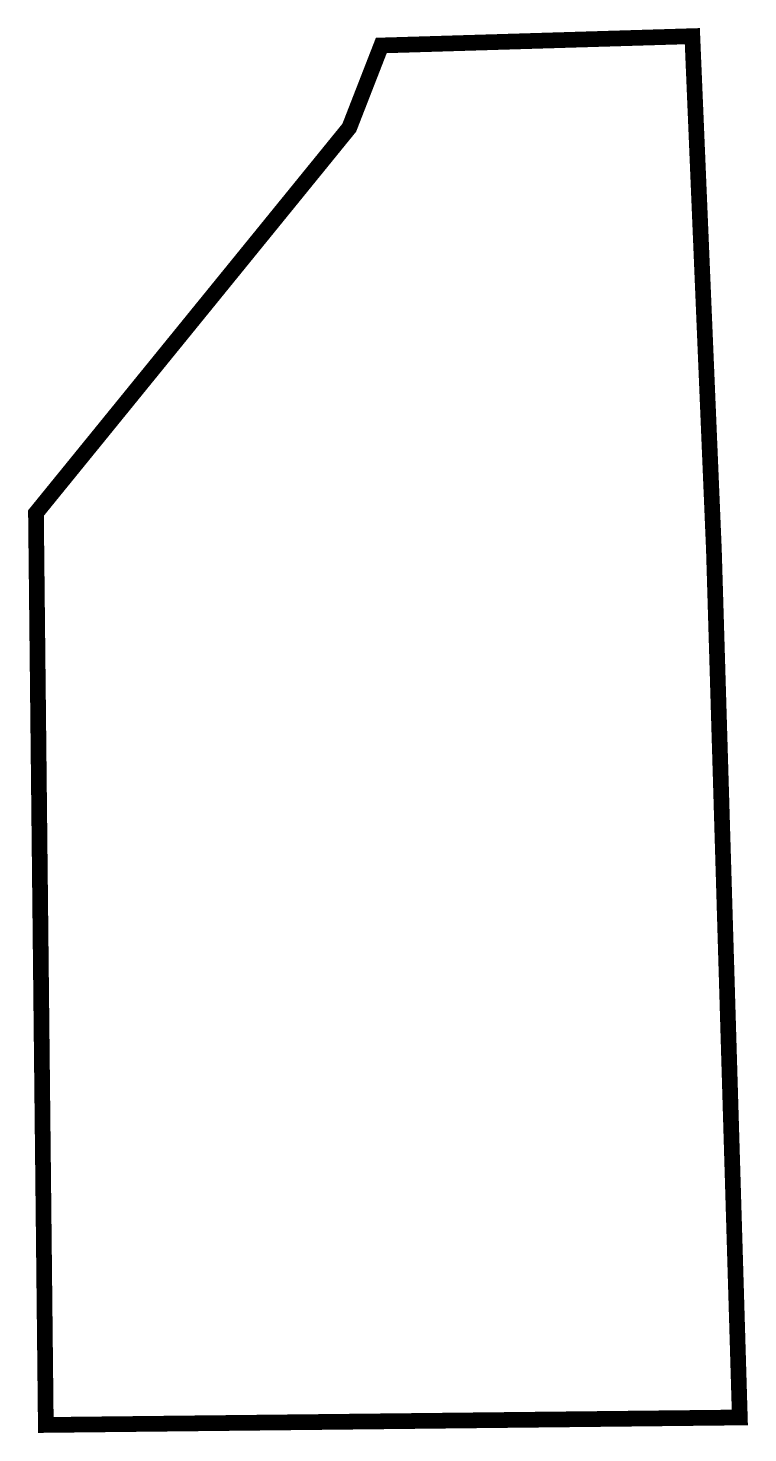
# Model space of a CAD drawing. Header units: inches. Extents: x -41.6 to -18.6, y 4.5 to 49.2.
import ezdxf

# ---------------------------------------------------------------- set-up
doc = ezdxf.new("R2010")
doc.units = ezdxf.units.IN
doc.header["$MEASUREMENT"] = 0
doc.linetypes.add('ACAD_ISO10W100', pattern=[18.5, 12, -3, 0.5, -3])
doc.layers.add('公共绿地', color=3, linetype='Continuous')

msp = doc.modelspace()

# ---------------------------------------------------------------- linework, layer by layer
at = {"layer": '公共绿地', "color": 0, "linetype": 'ACAD_ISO10W100', "ltscale": 0.02, "const_width": 0.5}
msp.add_lwpolyline([(-19.708, 32.575), (-18.972, 7.969), (-18.882, 4.949), (-40.988, 4.711), (-41.302, 33.744), (-31.322, 46.012), (-30.302, 48.63), (-20.395, 48.926)], close=True, dxfattribs=at)

doc.saveas('drawing.dxf')
